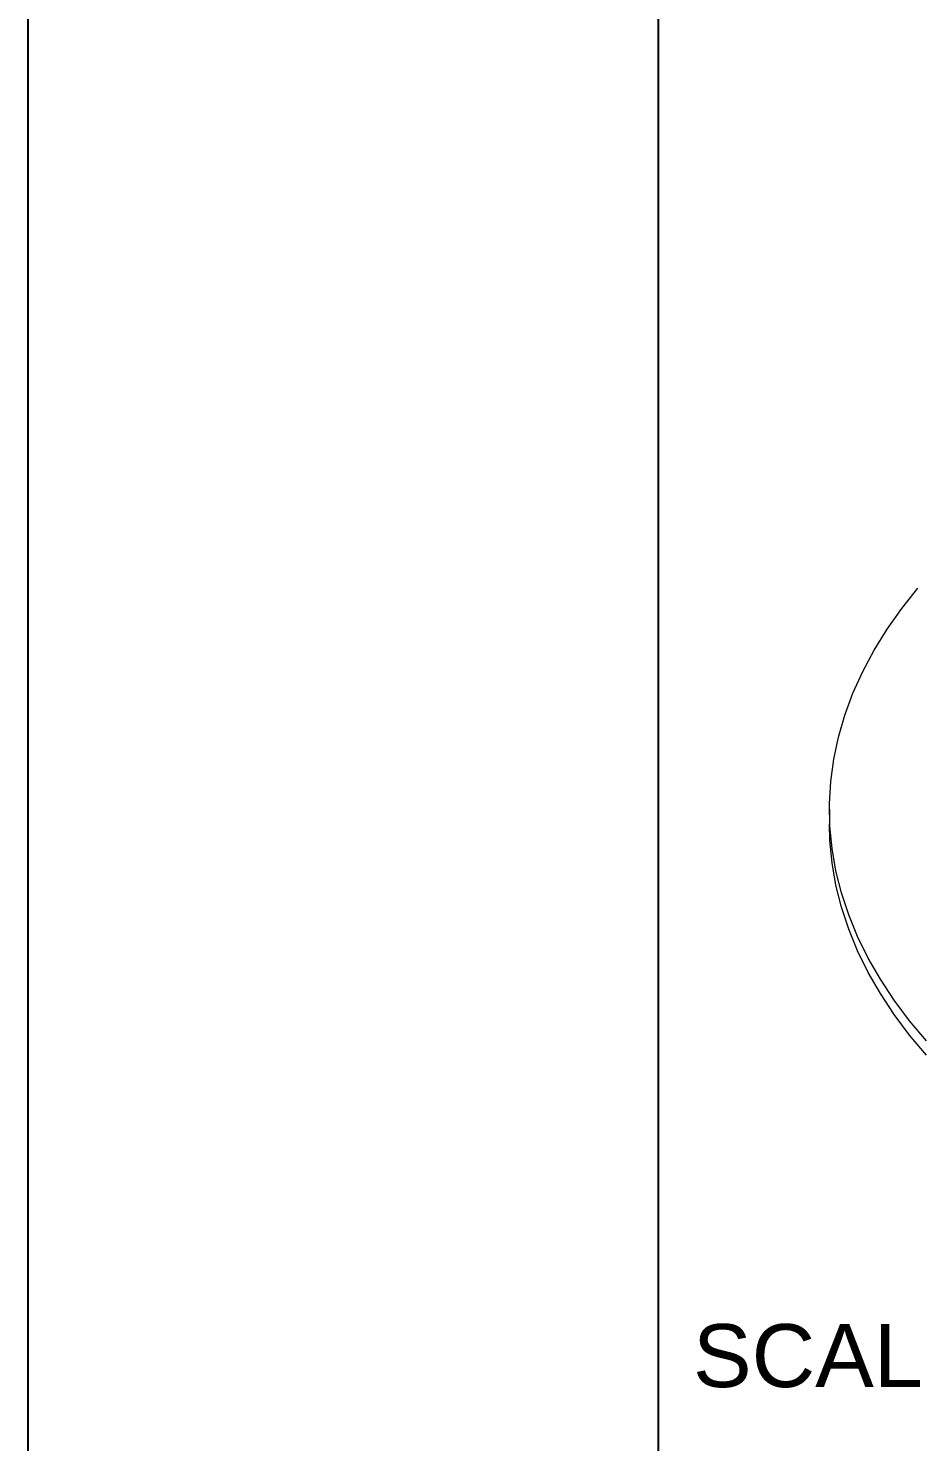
# Model space of a CAD drawing. Header units: millimetres. Extents: x 4510 to 4691, y 1198 to 1451.
# Drawn here: x 4510.43 to 4535.85, y 1249.22 to 1289.6 of the extents above; entities that cross this region are included whole.
import ezdxf

# ---------------------------------------------------------------- set-up
doc = ezdxf.new("R2010")
doc.units = ezdxf.units.MM
doc.styles.get("Standard").update_dxf_attribs({"font": 'arial.ttf'})

msp = doc.modelspace()

# ---------------------------------------------------------------- linework, layer by layer
at = {"color": 135, "lineweight": 25}
msp.add_line((4510.431, 1197.901), (4510.431, 1450.801), dxfattribs=at)
msp.add_line((4528.431, 1446.301), (4528.431, 1202.401))
at = {"color": 7, "linetype": 'Continuous', "lineweight": 15}
msp.add_line((4533.33, 1267.282), (4533.33, 1266.874), dxfattribs=at)
at = {"color": 7, "linetype": 'Continuous', "lineweight": 15, "flags": 128}
for points in [[(4536.105, 1260.673), (4535.621, 1261.247), (4535.181, 1261.833), (4534.786, 1262.43), (4534.437, 1263.035), (4534.135, 1263.65), (4533.88, 1264.271), (4533.673, 1264.898), (4533.515, 1265.53), (4533.405, 1266.166), (4533.344, 1266.803), (4533.332, 1267.442), (4533.368, 1268.08), (4533.454, 1268.717), (4533.588, 1269.35), (4533.771, 1269.98), (4534.002, 1270.605), (4534.28, 1271.223), (4534.605, 1271.833), (4534.977, 1272.434), (4535.395, 1273.026), (4535.858, 1273.606)], [(4536.105, 1260.265), (4535.621, 1260.839), (4535.181, 1261.425), (4534.786, 1262.021), (4534.437, 1262.627), (4534.135, 1263.242), (4533.88, 1263.863), (4533.673, 1264.49), (4533.515, 1265.122), (4533.405, 1265.758), (4533.344, 1266.395), (4533.33, 1266.874)]]:
    msp.add_lwpolyline(points, dxfattribs=at)

# ---------------------------------------------------------------- texts
msp.add_text('SCALE', height=1.8).set_placement((4529.428, 1250.779))

doc.saveas('drawing.dxf')
